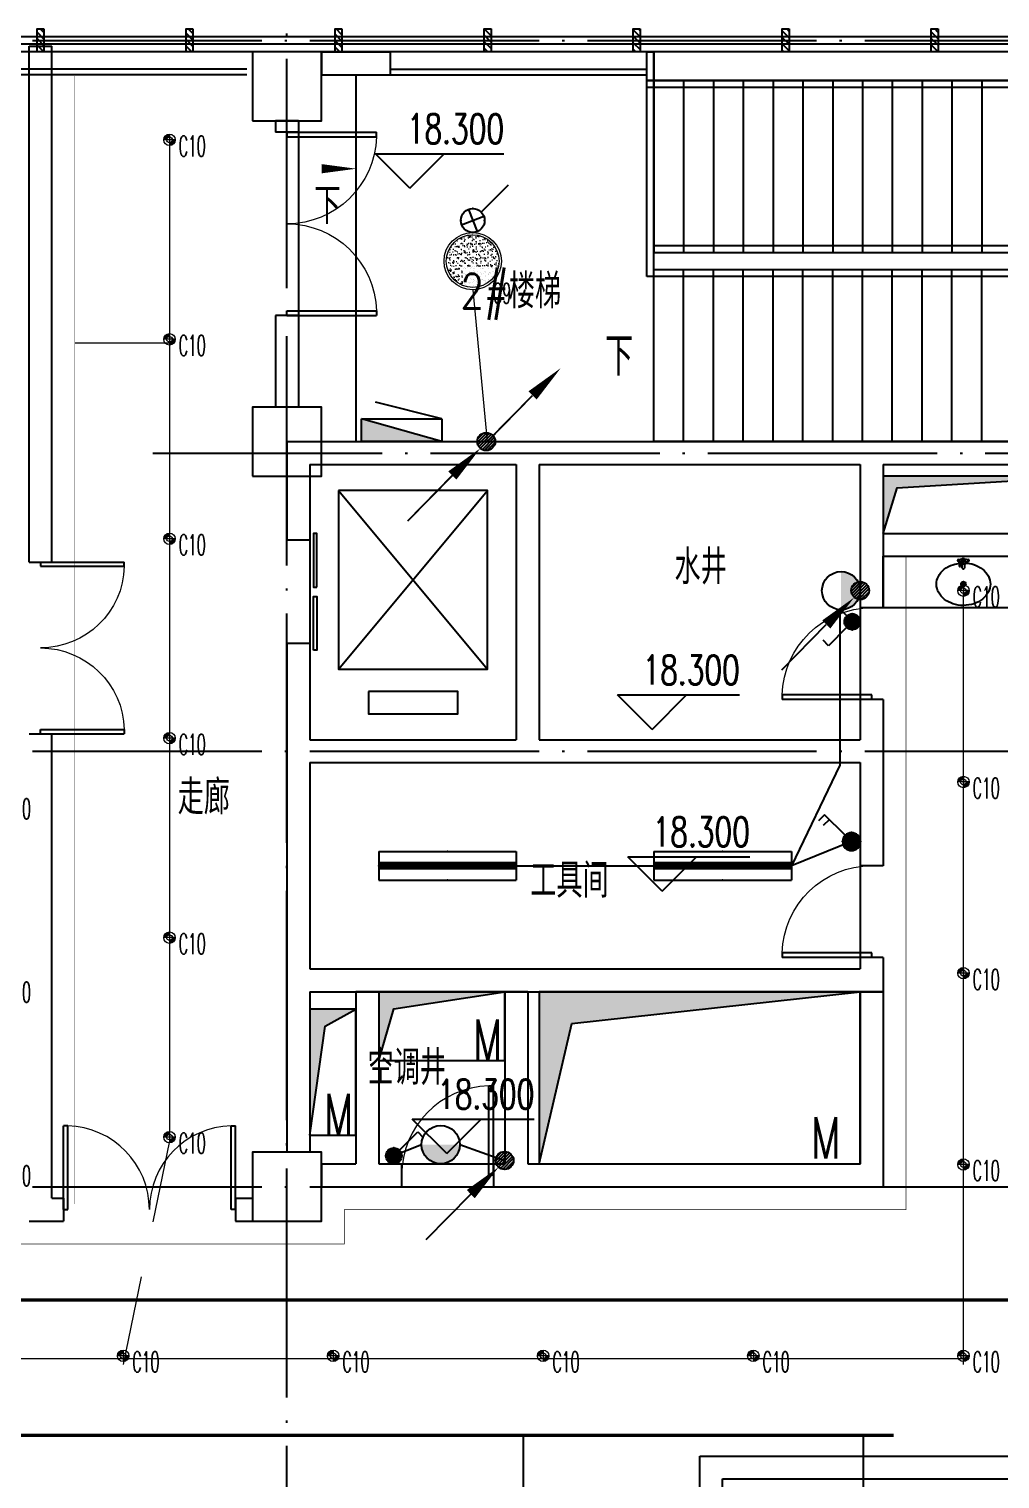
# Model space of a CAD drawing. Extents: x -621157 to 1764546, y -106808 to 741893.
# Drawn here: x 254750 to 263219, y 327450 to 340100 of the extents above; entities that cross this region are included whole.
import ezdxf
from ezdxf.enums import TextEntityAlignment as Align

# ---------------------------------------------------------------- set-up
doc = ezdxf.new("R2010")
doc.units = 0
doc.header["$LTSCALE"] = 1000
doc.header["$MEASUREMENT"] = 0
doc.linetypes.add('XREF-A-101-平面图_t3$0$DOTE', pattern=[2.42, 2, -0.2, 0.02, -0.2])
for name, color, linetype in [('0-底图', 7, 'Continuous'), ('EQUIP-照明', 3, 'Continuous'), ('T-EQUP-JT', 7, 'Continuous'), ('TEL_TEXT', 7, 'Continuous'), ('WIRE-照明', 4, 'Continuous'), ('XREF-A-101-平面图_t3$0$A-COLUMN', 8, 'Continuous'), ('XREF-A-101-平面图_t3$0$A-CURTWALL', 8, 'Continuous'), ('XREF-A-101-平面图_t3$0$A-DIM_ELEV', 8, 'Continuous'), ('XREF-A-101-平面图_t3$0$A-DOTE', 8, 'Continuous'), ('XREF-A-101-平面图_t3$0$A-GROUND', 8, 'Continuous'), ('XREF-A-101-平面图_t3$0$A-LEAD-AROW', 8, 'Continuous'), ('XREF-A-101-平面图_t3$0$A-PUB_HATCH', 8, 'Continuous'), ('XREF-A-101-平面图_t3$0$A-RAIL', 8, 'Continuous'), ('XREF-A-101-平面图_t3$0$A-ROOM-CH', 8, 'Continuous'), ('XREF-A-101-平面图_t3$0$A-STAIR', 8, 'Continuous'), ('XREF-A-101-平面图_t3$0$A-WALL', 8, 'Continuous'), ('XREF-A-101-平面图_t3$0$A-WALL-FILL', 8, 'Continuous'), ('XREF-A-101-平面图_t3$0$A-WINDOW', 8, 'Continuous'), ('XREF-A-101-平面图_t3$0$DIM_SYMB', 8, 'Continuous'), ('XREF-A-101-平面图_t3$0$EQUIP_消火栓', 8, 'Continuous'), ('XREF-A-101-平面图_t3$0$HANDRAIL', 8, 'Continuous'), ('XREF-A-101-平面图_t3$0$I-WALL-GYPSUM', 8, 'Continuous'), ('XREF-A-101-平面图_t3$0$LVTRY', 8, 'Continuous'), ('XREF-A-101-平面图_t3$0$M-HOLE', 8, 'Continuous'), ('XREF-A-101-平面图_t3$0$PUB_TEXT', 8, 'Continuous'), ('XREF-A-101-平面图_t3$0$STAIR', 8, 'Continuous'), ('云线4.22', 1, 'Continuous'), ('设备-照明', 3, 'Continuous')]:
    doc.layers.add(name, color=color, linetype=linetype)
doc.layers.add('00-照明回路线', color=6, linetype='Continuous', lineweight=0)
doc.layers.add('LIGHT-INF', color=6, linetype='Continuous', lineweight=0)
doc.styles.add('_TEL_DIM', font='SIMPLEX', dxfattribs={"width": 0.8, "height": 3.5, "bigfont": 'HZTXT'})
doc.styles.add('INF DIM', font='SIMPLEX.SHX', dxfattribs={"width": 0.7, "bigfont": 'hztxt.shx'})
doc.styles.get("Standard").update_dxf_attribs({"font": 'romans.shx', "bigfont": 'HZDXC.SHX'})
doc.styles.add('XREF-A-101-平面图_t3$0$-HZDXCROMANS', font='ROMANS.shx', dxfattribs={"bigfont": 'HZDXC.shx'})
doc.styles.add('XREF-A-101-平面图_t3$0$_TCH_DIM', font='SIMPLEX', dxfattribs={"bigfont": 'GBCBIG'})
doc.styles.add('XREF-A-101-平面图_t3$0$A-STANDARD', font='SIMPLEX', dxfattribs={"bigfont": 'GBCBIG'})
doc.styles.add('XREF-A-101-平面图_t3$0$hzdxcROMANS', font='ROMANS', dxfattribs={"width": 0.8, "bigfont": 'HZDXC'})
doc.linetypes.add('LED', pattern='A,6,-3.5,["LED",Standard,S=2.54,R=0,X=-2.54,Y=-1.27],-4.8', length=14.3)

# ---------------------------------------------------------------- blocks, each defined once
blk = doc.blocks.new('XREF-A-101-平面图_t3$0$柱网4F')
at = {"layer": 'XREF-A-101-平面图_t3$0$A-COLUMN'}
for points in [[(56700, -700), (57300, -700), (57300, -100), (56700, -100)], [(56700, -3800), (57300, -3800), (57300, -3200), (56700, -3200)], [(56700, -10300), (57300, -10300), (57300, -9700), (56700, -9700)]]:
    blk.add_lwpolyline(points, close=True, dxfattribs=at)
blk = doc.blocks.new('XREF-A-101-平面图_t3$0$G$C869EB286')
at = {"layer": 'XREF-A-101-平面图_t3$0$A-WINDOW'}
h = blk.add_hatch(dxfattribs=at)
h.set_pattern_fill('ANSI31', color=256, scale=25)
h.set_pattern_definition([(45, (-143.957, -89940), (-28.0633, 28.0633), [])])
h.paths.add_polyline_path([(0, 60), (200, 60), (200, 0), (0, 0)])
blk.add_lwpolyline([(0, 60), (200, 60), (200, 0), (0, 0)], close=True, dxfattribs=at)
blk = doc.blocks.new('XREF-A-101-平面图_t3$0$G$C4CF66747')
at = {"layer": 'XREF-A-101-平面图_t3$0$DIM_SYMB'}
blk.add_lwpolyline([(-6430, -2750, 0, 0, 0), (-1244, -2750, 0, 0, 0), (-1244, -1100, 0, 0, 0), (-5870, -1100, 80, 0, 0), (-6170, -1100, 0, 0, 0)], format="xyseb", dxfattribs=at)
at = {"layer": 'XREF-A-101-平面图_t3$0$HANDRAIL'}
for p, q in [((-2340, -350), (-6360, -350)), ((-6360, -410), (-6360, -350)), ((-2340, -410), (-2340, -350)), ((-2340, -410), (-6360, -410))]:
    blk.add_line(p, q, dxfattribs=at)
for points in [[(-6360, -100), (-6300, -100), (-6300, -350), (-6360, -350)], [(-2400, -100), (-2340, -100), (-2340, -350), (-2400, -350)]]:
    blk.add_lwpolyline(points, close=True, dxfattribs=at)
at = {"layer": 'XREF-A-101-平面图_t3$0$STAIR'}
for p, q in [((-6360, -2060), (-6360, -350)), ((-6360, -350), (-6300, -350)), ((-6300, -350), (-2400, -350)), ((-6300, -350), (-6300, -1850)), ((-6300, -2000), (-6300, -350)), ((-6040, -350), (-6040, -1850)), ((-5780, -350), (-5780, -1850)), ((-5520, -350), (-5520, -1850)), ((-5260, -350), (-5260, -1850)), ((-5000, -350), (-5000, -1850)), ((-4740, -350), (-4740, -1850)), ((-4480, -350), (-4480, -1850)), ((-4220, -350), (-4220, -1850)), ((-3960, -350), (-3960, -1850)), ((-3700, -350), (-3700, -1850)), ((-3440, -350), (-3440, -1850)), ((-3180, -350), (-3180, -1850)), ((-2920, -350), (-2920, -1850)), ((-2660, -350), (-2660, -1850)), ((-2400, -350), (-2400, -1850)), ((-6300, -1790), (-2340, -1790)), ((-6300, -1790), (-6300, -1850)), ((-6300, -2000), (-6300, -1850)), ((-6300, -1850), (-2400, -1850)), ((-6300, -1850), (-2400, -1850)), ((-2400, -1850), (-2400, -2000)), ((-2340, -1790), (-2340, -2060)), ((-2400, -2000), (-6300, -2000)), ((-6300, -3500), (-6300, -2000)), ((-2400, -2000), (-6300, -2000)), ((-6040, -3500), (-6040, -2000)), ((-5780, -3500), (-5780, -2000)), ((-5520, -3500), (-5520, -2000)), ((-5260, -3500), (-5260, -2000)), ((-5000, -3500), (-5000, -2000)), ((-4740, -3500), (-4740, -2000)), ((-4480, -3500), (-4480, -2000)), ((-4220, -3500), (-4220, -2000)), ((-3960, -3500), (-3960, -2000)), ((-3700, -3500), (-3700, -2000)), ((-3440, -3500), (-3440, -2000)), ((-3180, -3500), (-3180, -2000)), ((-2920, -3500), (-2920, -2000)), ((-2660, -3500), (-2660, -2000)), ((-2400, -3500), (-2400, -2000)), ((-2340, -2060), (-6360, -2060)), ((-2400, -3500), (-6300, -3500))]:
    blk.add_line(p, q, dxfattribs=at)
blk.add_lwpolyline([(-6300, -350), (-6300, -100)], dxfattribs=at)
at = {"layer": 'XREF-A-101-平面图_t3$0$PUB_TEXT', "style": 'XREF-A-101-平面图_t3$0$_TCH_DIM'}
blk.add_text('下', height=338, dxfattribs=at).set_placement((-6725, -2925))
blk = doc.blocks.new('XREF-A-101-平面图_t3$0$ROOM')
at = {"layer": 'XREF-A-101-平面图_t3$0$A-ROOM-CH', "style": 'XREF-A-101-平面图_t3$0$-HZDXCROMANS', "width": 0.6}
for tag, p in [('中文房间名称', (0, -1000)), ('英文房间名称', (0, -1500))]:
    blk.add_attdef(tag, text='', height=300, dxfattribs=at).set_placement(p, align=Align.CENTER)
blk = doc.blocks.new('XREF-A-101-平面图_t3$0$$TWTSYS$00000508')
for p, q in [((-0.5, 0.5), (0.324, 1.224)), ((-0.5, 0.5), (-0.5, -0.5)), ((-0.5, -0.5), (0.5, 0.5)), ((0.5, 0.5), (-0.5, 0.5)), ((0.5, -0.5), (0.5, 0.5)), ((-0.5, -0.5), (0.5, -0.5))]:
    blk.add_line(p, q)
blk.add_solid([(0.5, -0.5), (0.5, 0.5), (-0.5, -0.5)])
blk = doc.blocks.new('XREF-A-101-平面图_t3$0$G$C156FCA62')
at = {"layer": 'XREF-A-101-平面图_t3$0$EQUIP_消火栓', "xscale": -700, "yscale": 200, "zscale": 700}
blk.add_blockref('XREF-A-101-平面图_t3$0$$TWTSYS$00000508', (58000, 336600), dxfattribs=at)
blk = doc.blocks.new('XREF-A-101-平面图_t3$0$轴网(3)')
at = {"layer": 'XREF-A-101-平面图_t3$0$A-DOTE', "linetype": 'XREF-A-101-平面图_t3$0$DOTE'}
for p, q in [((57000, -3300), (57000, 43300)), ((-3300, 40000), (69800, 40000)), ((55830.8, 36400), (69800, 36400)), ((-3300, 33800), (69800, 33800)), ((-3300, 30000), (69800, 30000))]:
    blk.add_line(p, q, dxfattribs=at)
blk = doc.blocks.new('XREF-A-101-平面图_t3$0$$lvtry$00000194')
at = {"color": 0}
for p, q in [((-17, -27), (-17, -17)), ((17, -27), (17, -17))]:
    blk.add_line(p, q, dxfattribs=at)
blk.add_lwpolyline([(14, -39, -0.067374), (92, -53, -0.088152), (166, -93, -0.105269), (218, -155, -0.121685), (235, -224, -0.121685), (218, -292, -0.105269), (166, -355, -0.088152), (92, -394, -0.078966), (0, -409, -0.078966), (-92, -394, -0.088152), (-166, -355, -0.105269), (-218, -292, -0.121685), (-235, -224, -0.121685), (-218, -155, -0.105269), (-166, -93, -0.088152), (-92, -53, -0.059935), (-23, -40, -0.059935)], format="xyb", dxfattribs=at)
for centre, radius in [((0, -27), 16.7), ((0, -221), 20), ((0, -221), 15)]:
    blk.add_circle(centre, radius, dxfattribs=at)
for centre, radius, start, end in [((0, -17), 16.7, 0, 180), ((-40, -17), 10.1, 106.6096, 258.1648), ((-64, 250), 259, 274.7069, 282.3732), ((-75, -197), 173, 71.36, 79.1873), ((-29, -63), 6.77, 155.344, 308.3224), ((-171, 35), 166, 324.8411, 338.1337), ((-171, 35), 170, 324.8411, 331.3523), ((-29, -63), 3.37, 155.344, 308.3224), ((100, -178), 170, 132.3141, 138.8253), ((100, -178), 166, 125.5327, 138.8253), ((-12, -42), 10.6, 201.8924, 261.774), ((-381, -99), 372, 2.3982, 6.7627), ((0, -80), 9.9, 201.7837, 338.2163), ((64, 250), 259, 257.6268, 265.2931), ((381, -99), 372, 170.1008, 177.6018), ((75, -197), 173, 100.8127, 110.4191), ((40, -17), 10.1, 281.8352, 73.3904)]:
    blk.add_arc(centre, radius, start, end, dxfattribs=at)
for p in [(0, -27), (0, -221)]:
    blk.add_point(p, dxfattribs=at)
blk = doc.blocks.new('XREF-A-101-平面图_t3$0$G$CFDD5568B')
at = {"layer": 'XREF-A-101-平面图_t3$0$LVTRY'}
blk.add_lwpolyline([(62100, -4400), (63500, -4400), (63500, -4850), (62100, -4850)], close=True, dxfattribs=at)
at = {"layer": 'XREF-A-101-平面图_t3$0$LVTRY', "rotation": 0.3060095053980139}
blk.add_blockref('XREF-A-101-平面图_t3$0$$lvtry$00000194', (62799, -4420), dxfattribs=at)
blk = doc.blocks.new('XREF-A-101-平面图_t3$0$G$C646F86AA')
at = {"layer": 'XREF-A-101-平面图_t3$0$EQUIP_消火栓', "xscale": -700, "yscale": 200, "zscale": 700}
blk.add_blockref('XREF-A-101-平面图_t3$0$$TWTSYS$00000508', (58000, 336600), dxfattribs=at)
blk = doc.blocks.new('XREF-A-101-平面图_t3$0$DOOR2DLIB$SYSLIB$00000107')
at = {"color": 0}
for p, q in [((0.45, 0.975), (0.5, 0.975)), ((0.45, 0), (0.45, 0.975)), ((0.5, 0), (0.5, 0.975)), ((0.5, 0), (0.45, 0))]:
    blk.add_line(p, q, dxfattribs=at)
at = {"color": 0, "lineweight": 13}
blk.add_arc((0.475, 0), 0.975, 91.4693, 180, dxfattribs=at)
blk = doc.blocks.new('*U25240')
at = {"color": 0}
blk.add_line((-450, 100), (450, 100), dxfattribs=at)
for points in [[(-40, 160), (-510, 160), (-510, 130), (-40, 130)], [(510, 130), (40, 130), (40, 160), (510, 160)]]:
    blk.add_lwpolyline(points, close=True, dxfattribs=at)
blk = doc.blocks.new('*U25239')
at = {"color": 0, "xscale": 0.001111111111111111, "yscale": 0.001111111111111111, "zscale": 0.001111111111111111}
blk.add_blockref('*U25240', (0, 0), dxfattribs=at)
blk = doc.blocks.new('XREF-A-101-平面图_t3$0$DOOR2DLIB$SYSLIB$00000108')
at = {"color": 0}
for p, q in [((-0.5, 0), (-0.5, 0.4875)), ((-0.475, 0.4875), (-0.5, 0.4875)), ((-0.475, 0), (-0.475, 0.4875)), ((0.475, 0), (0.475, 0.4875)), ((0.475, 0.4875), (0.5, 0.4875)), ((0.5, 0), (0.5, 0.4875)), ((-0.5, 0), (-0.475, 0)), ((0.5, 0), (0.475, 0))]:
    blk.add_line(p, q, dxfattribs=at)
at = {"color": 0, "lineweight": 13}
for centre, start, end in [((-0.4875, 0), 0, 88.53072), ((0.4875, 0), 91.46928, 180)]:
    blk.add_arc(centre, 0.4875, start, end, dxfattribs=at)
blk = doc.blocks.new('XREF-A-101-平面图_t3')
at = {"layer": 'XREF-A-101-平面图_t3$0$A-CURTWALL'}
for p, q in [((263900, 340033), (248400, 340033)), ((263900, 339967), (248400, 339967)), ((263900, 339900), (248400, 339900))]:
    blk.add_line(p, q, dxfattribs=at)
at = {"layer": 'XREF-A-101-平面图_t3$0$A-DIM_ELEV'}
for p, q in [((258071, 338712), (257771, 339012)), ((257771, 339012), (258892, 339012)), ((258071, 338712), (258371, 339012))]:
    blk.add_line(p, q, dxfattribs=at)
at = {"layer": 'XREF-A-101-平面图_t3$0$A-GROUND'}
blk.add_lwpolyline([(257600, 339700), (257600, 336500)], dxfattribs=at)
at = {"layer": 'XREF-A-101-平面图_t3$0$A-LEAD-AROW'}
blk.add_lwpolyline([(257104, 338881, 0, 0, 0), (257604, 338881, 0, 80, 0), (257304, 338881, 0, 0, 0)], format="xyseb", dxfattribs=at)
at = {"layer": 'XREF-A-101-平面图_t3$0$A-RAIL'}
for points in [[(256650, 339750), (247850, 339750)], [(256650, 339700), (247850, 339700)], [(257900, 339750), (260140, 339750)], [(257900, 339700), (260140, 339700)]]:
    blk.add_lwpolyline(points, dxfattribs=at)
at = {"layer": 'XREF-A-101-平面图_t3$0$A-WALL-FILL', "color": 171}
for p, q in [((257300, 339900), (257900, 339900)), ((257300, 339900), (257300, 339700)), ((257900, 339900), (257900, 339700)), ((257300, 339700), (257900, 339700)), ((256900, 339300), (256900, 339200)), ((257100, 339300), (256900, 339300)), ((257100, 339300), (257100, 339200)), ((256900, 337600), (256900, 336800)), ((257100, 337600), (257100, 336800)), ((257100, 336800), (256900, 336800))]:
    blk.add_line(p, q, dxfattribs=at)
for points in [[(257100, 339200), (256900, 339200)], [(257100, 337600), (256900, 337600)]]:
    blk.add_lwpolyline(points, dxfattribs=at)
at = {"layer": 'XREF-A-101-平面图_t3$0$A-WINDOW'}
blk.add_line((257100, 339200), (257100, 337600), dxfattribs=at)
at = {"layer": 'XREF-A-101-平面图_t3$0$I-WALL-GYPSUM'}
blk.add_line((254750, 339950), (254950, 339950), dxfattribs=at)
for name, p in [('XREF-A-101-平面图_t3$0$G$C156FCA62', (200000, 0)), ('XREF-A-101-平面图_t3$0$G$C4CF66747', (266500, 340000))]:
    blk.add_blockref(name, p)
at = {"layer": 'XREF-A-101-平面图_t3$0$A-COLUMN'}
blk.add_blockref('XREF-A-101-平面图_t3$0$柱网4F', (200000, 340000), dxfattribs=at)
at = {"layer": 'XREF-A-101-平面图_t3$0$A-DOTE'}
blk.add_blockref('XREF-A-101-平面图_t3$0$轴网(3)', (200000, 300000), dxfattribs=at)
at = {"layer": 'XREF-A-101-平面图_t3$0$A-ROOM-CH'}
ref = blk.add_blockref('XREF-A-101-平面图_t3$0$ROOM', (258952, 338663), dxfattribs=at)
ref.add_attrib('中文房间名称', '2#楼梯', dxfattribs={"height": 300, "style": 'XREF-A-101-平面图_t3$0$-HZDXCROMANS', "width": 0.8}).set_placement((258952, 337663), align=Align.CENTER)
ref = blk.add_blockref('XREF-A-101-平面图_t3$0$ROOM', (260608, 336257), dxfattribs=at)
ref.add_attrib('中文房间名称', '水井', dxfattribs={"height": 300, "style": 'XREF-A-101-平面图_t3$0$-HZDXCROMANS', "width": 0.8}).set_placement((260608, 335257), align=Align.CENTER)
ref = blk.add_blockref('XREF-A-101-平面图_t3$0$ROOM', (256275, 334248), dxfattribs=at)
ref.add_attrib('中文房间名称', '走廊', dxfattribs={"height": 300, "style": 'XREF-A-101-平面图_t3$0$-HZDXCROMANS', "width": 0.8}).set_placement((256275, 333248), align=Align.CENTER)
ref = blk.add_blockref('XREF-A-101-平面图_t3$0$ROOM', (259464, 333521), dxfattribs=at)
ref.add_attrib('中文房间名称', '工具间', dxfattribs={"height": 300, "style": 'XREF-A-101-平面图_t3$0$-HZDXCROMANS', "width": 0.8}).set_placement((259464, 332521), align=Align.CENTER)
ref = blk.add_blockref('XREF-A-101-平面图_t3$0$ROOM', (258045, 331890), dxfattribs=at)
ref.add_attrib('中文房间名称', '空调井', dxfattribs={"height": 300, "style": 'XREF-A-101-平面图_t3$0$-HZDXCROMANS', "width": 0.8}).set_placement((258045, 330890), align=Align.CENTER)
at = {"layer": 'XREF-A-101-平面图_t3$0$A-WINDOW', "rotation": 270}
for p in [(254820, 340100), (256120, 340100), (257420, 340100), (258720, 340100), (260020, 340100), (261320, 340100), (262620, 340100)]:
    blk.add_blockref('XREF-A-101-平面图_t3$0$G$C869EB286', p, dxfattribs=at)
at = {"layer": 'XREF-A-101-平面图_t3$0$A-WINDOW', "xscale": -1600, "yscale": 1600, "zscale": -1600, "rotation": 270.0000000000008}
blk.add_blockref('XREF-A-101-平面图_t3$0$DOOR2DLIB$SYSLIB$00000108', (257000, 338400), dxfattribs=at)
at = {"layer": 'XREF-A-101-平面图_t3$0$A-DIM_ELEV', "color": 7, "style": 'XREF-A-101-平面图_t3$0$A-STANDARD', "width": 0.705882}
blk.add_text('18.300', height=255, dxfattribs=at).set_placement((258045, 339102))
at = {"layer": 'XREF-A-101-平面图_t3$0$A-LEAD-AROW', "color": 7, "style": 'XREF-A-101-平面图_t3$0$A-STANDARD'}
blk.add_text('下', height=320, dxfattribs=at).set_placement((257238, 338398))
blk.add_blockref('XREF-A-101-平面图_t3$0$G$CFDD5568B', (200100, 339900))
at = {"layer": 'XREF-A-101-平面图_t3$0$A-PUB_HATCH'}
h = blk.add_hatch(color=256, dxfattribs=at)
h.dxf.hatch_style = 1
h.paths.add_polyline_path([(264000, 336200), (262200, 336200), (262200, 335700), (262322, 336096)])
h = blk.add_hatch(color=256, dxfattribs=at)
h.dxf.hatch_style = 1
h.paths.add_polyline_path([(258900, 331700), (257800, 331700), (257800, 331100), (257932, 331552)])
h = blk.add_hatch(color=256, dxfattribs=at)
h.dxf.hatch_style = 1
h.paths.add_polyline_path([(262000, 331700), (259200, 331700), (259200, 330200), (259484, 331424)])
h = blk.add_hatch(color=256, dxfattribs=at)
h.dxf.hatch_style = 1
h.paths.add_polyline_path([(257600, 331550), (257200, 331550), (257200, 330450), (257332, 331402)])
at = {"layer": 'XREF-A-101-平面图_t3$0$A-DIM_ELEV'}
for p, q in [((260184, 333990), (259884, 334290)), ((259884, 334290), (260948, 334290)), ((260184, 333990), (260484, 334290)), ((260273, 332578), (259973, 332878)), ((259973, 332878), (261036, 332878)), ((260273, 332578), (260573, 332878)), ((258393, 330290), (258093, 330590)), ((258093, 330590), (259156, 330590)), ((258393, 330290), (258693, 330590))]:
    blk.add_line(p, q, dxfattribs=at)
at = {"layer": 'XREF-A-101-平面图_t3$0$A-STAIR'}
for p, q in [((257450, 336075), (258750, 334515)), ((257450, 334515), (258750, 336075))]:
    blk.add_line(p, q, dxfattribs=at)
for points in [[(257450, 336075), (257450, 334515), (258750, 334515), (258750, 336075)], [(257710, 334320), (257710, 334125), (258490, 334125), (258490, 334320)]]:
    blk.add_lwpolyline(points, close=True, dxfattribs=at)
at = {"layer": 'XREF-A-101-平面图_t3$0$A-WALL'}
for p, q in [((262200, 335700), (263700, 335700)), ((262200, 335700), (262200, 335500)), ((262200, 335500), (263600, 335500)), ((257600, 331700), (257600, 330200)), ((257800, 331700), (257600, 331700)), ((257800, 331700), (257800, 330200)), ((258900, 331700), (258900, 330200)), ((259100, 331700), (258900, 331700)), ((259100, 331700), (259100, 330200)), ((262000, 331700), (262000, 330200)), ((262200, 331700), (262000, 331700)), ((262200, 331700), (262200, 330000)), ((257300, 330200), (257600, 330200)), ((257300, 330200), (257300, 330000)), ((257800, 330200), (258000, 330200)), ((258800, 330200), (258900, 330200)), ((259100, 330200), (262000, 330200)), ((257300, 330000), (257700, 330000)), ((257700, 330000), (258000, 330000)), ((258800, 330000), (259000, 330000)), ((259000, 330000), (262200, 330000)), ((260600, 327650), (266600, 327650)), ((260600, 312450), (260600, 327650)), ((260800, 327450), (266600, 327450)), ((260800, 312650), (260800, 327450))]:
    blk.add_line(p, q, dxfattribs=at)
for points in [[(258000, 330200), (258000, 330000)], [(258800, 330200), (258800, 330000)]]:
    blk.add_lwpolyline(points, dxfattribs=at)
at = {"layer": 'XREF-A-101-平面图_t3$0$A-WALL-FILL', "color": 171}
for p, q in [((257000, 336500), (259100, 336500)), ((257000, 336500), (257000, 335640)), ((259100, 336500), (262100, 336500)), ((262100, 336500), (265800, 336500)), ((257200, 336300), (259000, 336300)), ((257200, 336300), (257200, 335640)), ((259000, 336300), (259000, 333900)), ((259200, 336300), (259200, 333900)), ((259200, 336300), (262000, 336300)), ((262000, 336300), (262000, 335050)), ((262200, 336300), (262200, 335050)), ((262200, 336300), (265800, 336300)), ((257000, 334740), (257000, 333800)), ((257200, 334740), (257200, 333900)), ((262000, 334250), (262000, 333900)), ((262200, 334250), (262200, 333800)), ((257200, 333900), (259000, 333900)), ((259200, 333900), (262000, 333900)), ((257000, 333800), (257000, 331800)), ((262200, 333800), (262200, 332800)), ((257200, 333700), (259100, 333700)), ((257200, 333700), (257200, 331900)), ((259100, 333700), (262000, 333700)), ((262000, 333700), (262000, 332800)), ((262000, 332000), (262000, 331900)), ((262200, 332000), (262200, 331700)), ((257200, 331900), (262000, 331900)), ((257000, 331800), (257000, 330300)), ((257200, 331700), (257200, 330300)), ((257200, 331700), (262200, 331700)), ((257200, 330300), (257000, 330300))]:
    blk.add_line(p, q, dxfattribs=at)
for points in [[(257200, 335640), (257000, 335640)], [(262200, 335050), (262000, 335050)], [(257200, 334740), (257000, 334740)], [(262200, 334250), (262000, 334250)], [(262200, 332800), (262000, 332800)], [(262200, 332000), (262000, 332000)]]:
    blk.add_lwpolyline(points, dxfattribs=at)
at = {"layer": 'XREF-A-101-平面图_t3$0$A-WINDOW'}
for p, q in [((262000, 335050), (262000, 334250)), ((262000, 332800), (262000, 332000)), ((258000, 330200), (258800, 330200))]:
    blk.add_line(p, q, dxfattribs=at)
at = {"layer": 'XREF-A-101-平面图_t3$0$I-WALL-GYPSUM'}
for p, q in [((254750, 335450), (254750, 339950)), ((254950, 335450), (254950, 339950)), ((254950, 329900), (254950, 333950)), ((254950, 329900), (255050, 329900)), ((256550, 329900), (256700, 329900)), ((256700, 329900), (256700, 329700)), ((254750, 329700), (255050, 329700)), ((256550, 329700), (256700, 329700))]:
    blk.add_line(p, q, dxfattribs=at)
for points in [[(254750, 335450), (254950, 335450)], [(254750, 333950), (254950, 333950)], [(255050, 329900), (255050, 329700)], [(256550, 329900), (256550, 329700)]]:
    blk.add_lwpolyline(points, dxfattribs=at)
at = {"layer": 'XREF-A-101-平面图_t3$0$M-HOLE'}
for points in [[(262200, 335700), (264000, 335700), (264000, 336200), (262200, 336200)], [(257800, 331100), (258900, 331100), (258900, 331700), (257800, 331700)], [(259200, 330200), (262000, 330200), (262000, 331700), (259200, 331700)], [(257200, 330450), (257600, 330450), (257600, 331550), (257200, 331550)]]:
    blk.add_lwpolyline(points, close=True, dxfattribs=at)
for points in [[(264000, 336200), (262200, 336200), (262200, 335700), (262322, 336096), (264000, 336200)], [(258900, 331700), (257800, 331700), (257800, 331100), (257932, 331552), (258900, 331700)], [(262000, 331700), (259200, 331700), (259200, 330200), (259484, 331424), (262000, 331700)], [(257600, 331550), (257200, 331550), (257200, 330450), (257332, 331402), (257600, 331550)]]:
    blk.add_lwpolyline(points, dxfattribs=at)
blk.add_blockref('XREF-A-101-平面图_t3$0$G$C646F86AA', (200000, 0))
blk.add_blockref('XREF-A-101-平面图_t3$0$G$C646F86AA', (200000, 0))
at = {"layer": 'XREF-A-101-平面图_t3$0$A-WINDOW'}
for name, p, xscale, yscale, zscale, rotation in [('*U25239', (257100, 335190), 900, 900, 900, 270.0000000000008), ('XREF-A-101-平面图_t3$0$DOOR2DLIB$SYSLIB$00000108', (254850, 334700), 1500, -1500, 1500, 89.99999999763392), ('XREF-A-101-平面图_t3$0$DOOR2DLIB$SYSLIB$00000107', (262100, 334650), 800, -800, 800, 270.0000000000008), ('XREF-A-101-平面图_t3$0$DOOR2DLIB$SYSLIB$00000107', (262100, 332400), 800, -800, 800, 270.0000000000008)]:
    blk.add_blockref(name, p, dxfattribs=dict(at, xscale=xscale, yscale=yscale, zscale=zscale, rotation=rotation))
for name, p, xscale, yscale, zscale in [('XREF-A-101-平面图_t3$0$DOOR2DLIB$SYSLIB$00000107', (258400, 330100), 800, 800, 800), ('XREF-A-101-平面图_t3$0$DOOR2DLIB$SYSLIB$00000108', (255800, 329800), 1500, 1500, 1500)]:
    blk.add_blockref(name, p, dxfattribs=dict(at, xscale=xscale, yscale=yscale, zscale=zscale))
at = {"layer": 'XREF-A-101-平面图_t3$0$A-DIM_ELEV', "color": 7, "style": 'XREF-A-101-平面图_t3$0$A-STANDARD', "width": 0.705882}
for p in [(260101, 334380), (260189, 332968), (258309, 330680)]:
    blk.add_text('18.300', height=255, dxfattribs=at).set_placement(p)
at = {"layer": 'XREF-A-101-平面图_t3$0$M-HOLE', "style": 'XREF-A-101-平面图_t3$0$hzdxcROMANS', "width": 0.7}
for p in [(258621, 331100), (257321, 330450), (261571, 330246)]:
    blk.add_text('M', height=360, dxfattribs=at).set_placement(p)
blk = doc.blocks.new('$equip_U$00000103(3T96GD2-PC)')
for p, q in [((-1.2, 0.25), (1.2, 0.25)), ((-1.2, 0.25), (-1.2, -0.25)), ((1.2, 0.25), (1.2, -0.25)), ((-1.2, -0.25), (1.2, -0.25))]:
    blk.add_line(p, q)
at = {"const_width": 0.14}
blk.add_lwpolyline([(-1.2, 0), (1.2, 0)], dxfattribs=at)
for p in [(-1.2, 0), (0, 0.25), (1.2, 0), (0, -0.25)]:
    blk.add_point(p)
at = {"color": 7, "style": '_TEL_DIM', "flags": 1}
for tag in ['A', 'REMARK']:
    blk.add_attdef(tag, text='', height=0.00002, dxfattribs=at).set_placement((0, 0), align=Align.MIDDLE_CENTER)
blk = doc.blocks.new('$equip_U$00000113(3T96GD2-PC)')
blk.add_blockref('$equip_U$00000103(3T96GD2-PC)', (0, 0))
at = {"color": 7, "style": '_TEL_DIM', "flags": 1}
for tag in ['A', 'REMARK']:
    blk.add_attdef(tag, text='', height=0.00002, dxfattribs=at).set_placement((0, 0), align=Align.MIDDLE_CENTER)
blk = doc.blocks.new('$equip_U$00000128(7WHLKQ2-PC)')
blk.add_blockref('$equip_U$00000113(3T96GD2-PC)', (0, 0))
at = {"color": 7, "style": '_TEL_DIM', "flags": 1}
blk.add_attdef('A', text='', height=0.00002, dxfattribs=at).set_placement((0, 0), align=Align.MIDDLE_CENTER)
blk = doc.blocks.new('*X14702')
at = {"color": 0, "linetype": 'Continuous'}
for p, q in [((192.59, 446.72), (193.93, 448.06)), ((192.65, 447.21), (193.44, 448)), ((192.67, 446.38), (194.27, 447.98)), ((192.81, 446.1), (194.55, 447.84)), ((193.01, 445.87), (194.78, 447.64)), ((193.27, 445.7), (194.95, 447.39)), ((193.58, 445.59), (195.06, 447.07)), ((193.98, 445.57), (195.08, 446.67))]:
    blk.add_line(p, q, dxfattribs=at)
blk = doc.blocks.new('HC001445')
at = {"color": 4, "linetype": 'Continuous'}
for p, q in [((0.13, 0.06), (3.24, 3.23)), ((-5.47, -5.53), (-2.36, -2.36))]:
    blk.add_line(p, q, dxfattribs=at)
for points in [[(3.24, 3.23, 0.8, 0, 0), (5.19, 5.12, 0, 0, 0)], [(-2.36, -2.36, 0.8, 0, 0), (-0.41, -0.47, 0, 0, 0)]]:
    blk.add_lwpolyline(points, format="xyseb", dxfattribs=at)
blk.add_circle((0, 0), 0.625, dxfattribs=at)
at = {"color": 4, "linetype": 'Continuous', "xscale": 0.5, "yscale": 0.5, "zscale": 0.5}
blk.add_blockref('*X14702', (-96.92, -223.41), dxfattribs=at)
blk = doc.blocks.new('$equip$00001151')
blk.add_circle((0, 0.5), 0.5)
for points in [[(0.433, 0.25), (-0.433, 0.25), (0.5, 0.5), (-0.5, 0.5)], [(0.25, 0.067), (-0.25, 0.067), (0.433, 0.25), (-0.433, 0.25)], [(0, 0), (0, 0), (0.25, 0.067), (-0.25, 0.067)]]:
    blk.add_solid(points)
at = {"flags": 9}
blk.add_attdef('A', (0, 0), '', height=0.00002, dxfattribs=at)
blk = doc.blocks.new('HC002557118160')
at = {"layer": 'EQUIP-照明', "color": 0}
for p, q in [((0.74, 1.78), (3.13, 4.17)), ((3.13, 4.17), (3.83, 3.46))]:
    blk.add_line(p, q, dxfattribs=at)
blk.add_circle((0, 1.04), 1.04, dxfattribs=at)
for p in [(0, 2.08), (-1.04, 1.04), (0, 0), (1.04, 1.04)]:
    blk.add_point(p, dxfattribs=at)
for points in [[(-0.52, 1.94), (0.52, 1.94), (-0.9, 1.56), (0.9, 1.56)], [(0, 2.08), (0, 2.08), (-0.52, 1.94), (0.52, 1.94)], [(-0.9, 1.56), (0.9, 1.56), (-1.04, 1.04), (1.04, 1.04)], [(-0.9, 0.52), (0.9, 0.52), (-1.04, 1.04), (1.04, 1.04)], [(-0.52, 0.14), (0.52, 0.14), (-0.9, 0.52), (0.9, 0.52)], [(0, 0), (0, 0), (-0.52, 0.14), (0.52, 0.14)]]:
    blk.add_solid(points, dxfattribs=at)
at = {"layer": 'TEL_TEXT', "color": 0, "style": '_TEL_DIM', "flags": 1}
blk.add_attdef('A', text='', height=0.0001, dxfattribs=at).set_placement((0, 0), align=Align.MIDDLE_CENTER)
at = {"layer": '云线4.22', "color": 0, "style": '_TEL_DIM', "width": 0.7}
blk.add_attdef('PSFHATT', (3.85, 0), '', height=0.025, dxfattribs=at)
blk = doc.blocks.new('$equip$00001963')
for p, q in [((0.147, 0.356), (0.625, 0.833)), ((0.512, 0.72), (0.653, 0.579)), ((0.625, 0.833), (0.766, 0.692))]:
    blk.add_line(p, q)
blk.add_circle((0, 0.208), 0.208)
for p in [(0, 0.417), (-0.208, 0.208), (0, 0), (0.208, 0.208)]:
    blk.add_point(p)
for points in [[(-0.104, 0.389), (0.104, 0.389), (-0.18, 0.313), (0.18, 0.313)], [(0, 0.417), (0, 0.417), (-0.104, 0.389), (0.104, 0.389)], [(-0.18, 0.313), (0.18, 0.313), (-0.208, 0.208), (0.208, 0.208)], [(-0.18, 0.104), (0.18, 0.104), (-0.208, 0.208), (0.208, 0.208)], [(-0.104, 0.028), (0.104, 0.028), (-0.18, 0.104), (0.18, 0.104)], [(0, 0), (0, 0), (-0.104, 0.028), (0.104, 0.028)]]:
    blk.add_solid(points)
at = {"layer": 'TEL_TEXT', "style": '_TEL_DIM', "flags": 1}
blk.add_attdef('A', text='', height=0.00002, dxfattribs=at).set_placement((0, 0), align=Align.MIDDLE_CENTER)
blk = doc.blocks.new('*U24690')
h = blk.add_hatch(color=8)
h.dxf.hatch_style = 1
h.paths.add_polyline_path([(-50, 0), (-24, 0, -0.414214), (0, 24), (0, 50, 0.414214)])
h.paths.add_polyline_path([(0, -24), (0, -50, 0.414214), (50, 0), (24, 0, -0.414214)])
at = {"color": 8}
for points in [[(50, 0), (-50, 0)], [(0, 50), (0, -50)]]:
    blk.add_lwpolyline(points, dxfattribs=at)
blk.add_circle((0, 0), 50)
blk.add_circle((0, 0), 24.5, dxfattribs=at)
at = {"style": 'INF DIM', "width": 0.5}
blk.add_text('C10', height=180, dxfattribs=at).set_placement((81, -144))
blk = doc.blocks.new('A$C8c40f85b')
h = blk.add_hatch()
h.set_pattern_fill('AR-SAND', color=251)
h.set_pattern_definition([(37.5, (-207815.466, -137699.18), (-1.600031, 48.941324), [0, -38.608, 0, -43.18, 0, -41.275]), (7.5, (-207815.466, -137699.18), (44.952328, 71.68251), [0, -20.828, 0, -34.798, 0, -13.335]), (327.5, (-207846.71, -137699.18), (79.099237, 0.1437185), [0, -12.7, 0, -45.72, 0, -59.69]), (317.5, (-207846.71, -137699.18), (76.355645, 22.292932), [0, -6.35, 0, -29.972, 0, -34.29])])
edge = h.paths.add_edge_path()
edge.add_arc((0, 0), 230, 0, 360)
blk.add_circle((0, 0), 250)
at = {"color": 251}
blk.add_circle((0, 0), 230, dxfattribs=at)
at = {"style": 'INF DIM', "width": 0.5}
blk.add_text('C9', height=180, dxfattribs=at).set_placement((177, -371))
blk = doc.blocks.new('*U23677')
h = blk.add_hatch(color=8)
h.dxf.hatch_style = 1
h.paths.add_polyline_path([(-50, 0), (-24, 0, -0.414214), (0, 24), (0, 50, 0.414214)])
h.paths.add_polyline_path([(0, -24), (0, -50, 0.414214), (50, 0), (24, 0, -0.414214)])
at = {"color": 8}
for points in [[(50, 0), (-50, 0)], [(0, 50), (0, -50)]]:
    blk.add_lwpolyline(points, dxfattribs=at)
blk.add_circle((0, 0), 50)
blk.add_circle((0, 0), 24.5, dxfattribs=at)
at = {"style": 'INF DIM', "width": 0.5}
blk.add_text('C10', height=180, dxfattribs=at).set_placement((81, -144))
blk = doc.blocks.new('G$CAFCF25F8')
at = {"layer": 'LIGHT-INF', "color": 6, "linetype": 'LED', "ltscale": 0.05, "const_width": 5}
for points in [[(55150, -10150), (55150, -311)], [(5400, -10200), (9000, -10200), (9000, -10500), (57500, -10500), (57500, -10200), (62400, -10200), (62400, -4500)]]:
    blk.add_lwpolyline(points, dxfattribs=at)
at = {"layer": 'LIGHT-INF', "color": 6}
for name, p in [('*U24690', (55975, -867)), ('A$C8c40f85b', (58620, -1925)), ('*U24690', (55975, -2607)), ('*U24690', (55975, -4347)), ('*U24690', (62900, -4800)), ('*U24690', (55975, -6087)), ('*U24690', (62900, -6469)), ('*U23677', (54450, -6650, 1)), ('*U24690', (55975, -7827)), ('*U24690', (62900, -8137)), ('*U23677', (54450, -8250, 1)), ('*U24690', (55975, -9567)), ('*U23677', (54450, -9850, 1)), ('*U24690', (62900, -9806)), ('*U24690', (55571, -11475)), ('*U24690', (57403, -11475)), ('*U24690', (59235, -11475)), ('*U24690', (61068, -11475)), ('*U24690', (62900, -11475))]:
    blk.add_blockref(name, p, dxfattribs=at)
blk = doc.blocks.new('$equip$00001216')
for p, q in [((0.147, 0.356), (0.625, 0.833)), ((-0.194, 0.132), (0.194, 0.285)), ((-0.076, 0.402), (0.076, 0.014))]:
    blk.add_line(p, q)
blk.add_circle((0, 0.208), 0.208)
for p in [(0, 0.417), (-0.208, 0.208), (0, 0), (0.208, 0.208)]:
    blk.add_point(p)
at = {"flags": 9}
blk.add_attdef('A', (0, 0), '', height=0.00002, dxfattribs=at)
blk = doc.blocks.new('G$C1E65AEB6')
at = {"layer": '00-照明回路线', "ltscale": 5}
for p, q in [((55975, -900), (55975, -9600)), ((58620, -2175), (58745, -3500)), ((55975, -2640), (55150, -2640)), ((62900, -11550), (62900, -4800)), ((55975, -9600), (55829, -10306)), ((55729, -10787), (55571, -11550)), ((39081, -11500), (62900, -11500))]:
    blk.add_line(p, q, dxfattribs=at)
at = {"layer": 'EQUIP-照明', "xscale": 499.9999999708962, "yscale": 499.9999998835847, "zscale": 500}
blk.add_blockref('$equip$00001216', (58620, -1675), dxfattribs=at)
at = {"layer": 'T-EQUP-JT', "color": 7, "linetype": 'Continuous', "ltscale": 5, "xscale": 125, "yscale": 125, "zscale": 125}
blk.add_blockref('HC001445', (58738, -3500), dxfattribs=at)

msp = doc.modelspace()

# ---------------------------------------------------------------- block references
at = {"layer": '0-底图'}
msp.add_blockref('XREF-A-101-平面图_t3', (0, 0), dxfattribs=at)

# ---------------------------------------------------------------- next in the draw order: linework, layer by layer
at = {"color": 4, "linetype": 'Continuous'}
for p, q in [((261316, 334509), (261704, 334905)), ((258215, 329538), (258603, 329935))]:
    msp.add_line(p, q, dxfattribs=at)
for points in [[(261704, 334905, 100, 0, 0), (261948, 335141, 0, 0, 0)], [(258603, 329935, 100, 0, 0), (258847, 330171, 0, 0, 0)]]:
    msp.add_lwpolyline(points, format="xyseb", dxfattribs=at)
for centre in [(262000, 335200), (258898, 330229)]:
    msp.add_circle(centre, 78.1, dxfattribs=at)
at = {"layer": 'WIRE-照明'}
for points in [[(261823, 335034), (261823, 333679), (261400, 332800)], [(261931, 334928), (261833, 335033)], [(261924, 333011), (261400, 332800)], [(259000, 332800), (260200, 332800)], [(257924, 330269), (258174, 330367)], [(258507, 330367), (258898, 330229)], [(259063, 326054), (259063, 327830)], [(262028, 326109), (262028, 327830)]]:
    msp.add_lwpolyline(points, dxfattribs=at)
msp.add_lwpolyline([(205663, 334062, 30, 30, 0), (203144, 334062, 30, 30, 0.414214), (203094, 334012, 30, 30, 0), (203094, 327880, 30, 30, 0.414214), (203144, 327830, 30, 30, 0), (262292, 327830, 30, 30, 0)], format="xyseb", dxfattribs=at)

# ---------------------------------------------------------------- next in the draw order: block references
at = {"color": 4, "linetype": 'Continuous', "xscale": 62.5, "yscale": 62.5, "zscale": 62.5}
for p in [(249885, 307274), (246783, 302303)]:
    msp.add_blockref('*X14702', p, dxfattribs=at)
at = {"layer": 'EQUIP-照明', "xscale": 333.3333333333333, "yscale": 333.3333333333333, "zscale": 333.3333333333333, "rotation": 90}
msp.add_blockref('$equip$00001151', (262000, 335200), dxfattribs=at)
at = {"layer": 'EQUIP-照明'}
for name, p, xscale, yscale, zscale in [('$equip$00001963', (261924, 332932), -376.3521634615026, 376.3521634615026, 376.3521634615026), ('$equip_U$00000128(7WHLKQ2-PC)', (258400, 332800), 500.0000000023283, 500.0000000022701, 500.0000000022737), ('$equip_U$00000128(7WHLKQ2-PC)', (260800, 332800), 500.0000000023283, 500.0000000022701, 500.0000000022737), ('$equip$00001151', (258341, 330200), 333.3333333333333, 333.3333333333333, 333.3333333333333)]:
    msp.add_blockref(name, p, dxfattribs=dict(at, xscale=xscale, yscale=yscale, zscale=zscale))
at = {"layer": 'T-EQUP-JT', "color": 7, "linetype": 'Continuous', "ltscale": 5, "xscale": 125, "yscale": 125, "zscale": 125}
msp.add_blockref('HC001445', (258737, 336500), dxfattribs=at)
msp.add_blockref('HC001445', (258737, 336500), dxfattribs=at)
at = {"layer": '设备-照明', "color": 3, "xscale": 66.66666666666666, "yscale": 66.66666666666666, "zscale": 66.66666666666666}
for p, rotation in [((261931, 334998), 180), ((257932, 330200), 359.9999999999999)]:
    msp.add_blockref('HC002557118160', p, dxfattribs=dict(at, rotation=rotation))

# ---------------------------------------------------------------- next in the draw order: block references
at = {"layer": 'WIRE-照明'}
msp.add_blockref('G$CAFCF25F8', (200000, 340000), dxfattribs=at)

# ---------------------------------------------------------------- next in the draw order: linework, layer by layer
msp.add_lwpolyline([(204729, 333936, 30, 30, 0), (204180, 333936, 30, 30, 0.414214), (204130, 333886, 30, 30, 0), (204130, 329062, 30, 30, 0.414214), (204180, 329012, 30, 30, 0), (263524, 329012, 30, 30, 0)], format="xyseb", dxfattribs=at)

# ---------------------------------------------------------------- next in the draw order: block references
msp.add_blockref('G$C1E65AEB6', (200000, 340000), dxfattribs=at)

doc.saveas('drawing.dxf')
